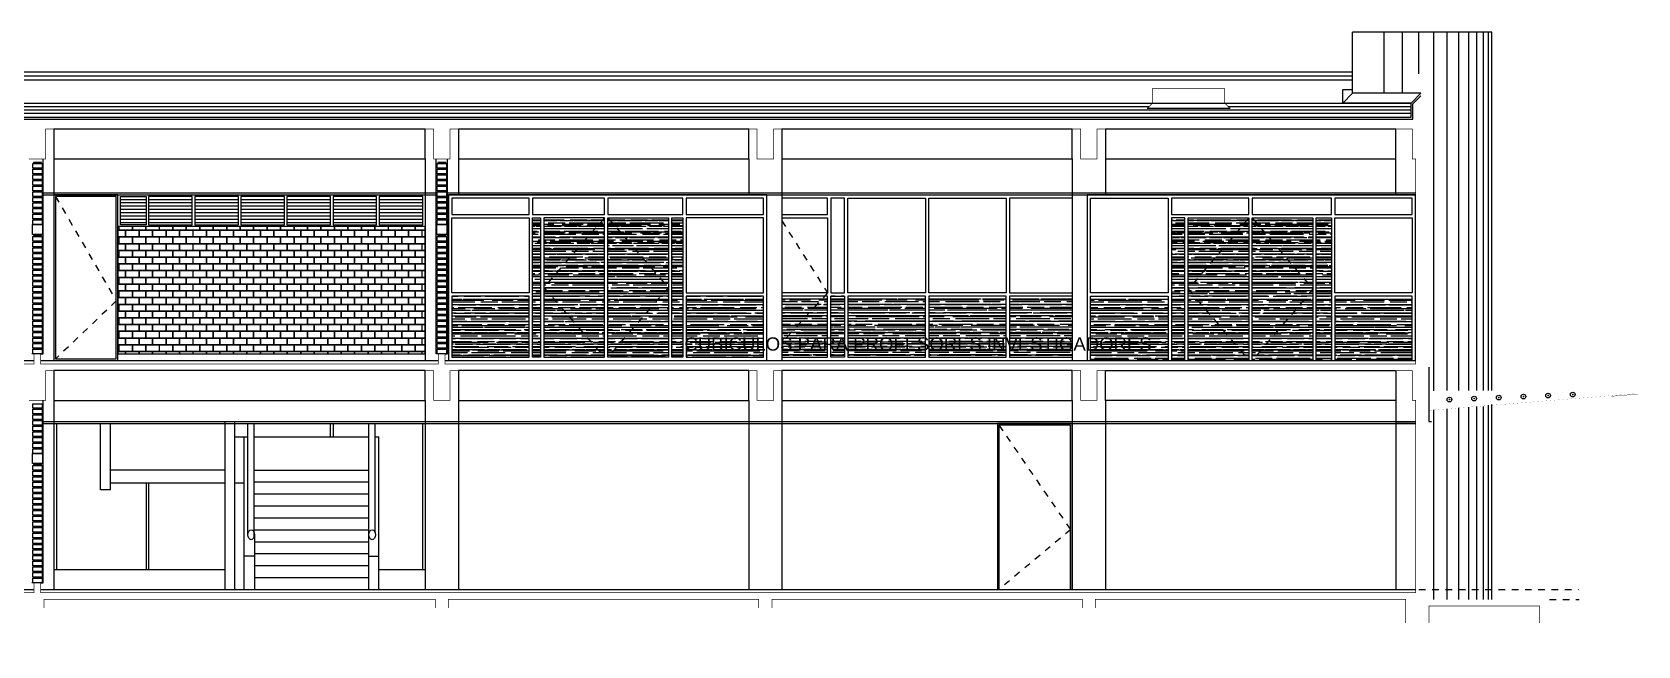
# Model space of a CAD drawing. Header units: millimetres. Extents: x 116 to 181, y 20 to 228.
# Drawn here: x 154.6 to 178.83, y 124.47 to 133.72 of the extents above; entities that cross this region are included whole.
import ezdxf

# ---------------------------------------------------------------- set-up
doc = ezdxf.new("R2010")
doc.units = ezdxf.units.MM
doc.header["$LTSCALE"] = 0.015
doc.header["$MEASUREMENT"] = 0
doc.linetypes.add('DASHED2', pattern=[9.525, 6.35, -3.175])
for name, color, linetype in [('CANCELERIA', 7, 'Continuous'), ('EJES', 7, 'Continuous'), ('ESTRUCTURA', 7, 'Continuous'), ('MURO_COMUN', 7, 'Continuous'), ('MURO_TABIQUE_EXT', 7, 'Continuous'), ('TEXTO', 7, 'Continuous')]:
    doc.layers.add(name, color=color, linetype=linetype)
doc.styles.get("Standard").update_dxf_attribs({"font": 'arial.ttf'})
pattern_1 = [(0, (-84.26554, 13.79021), (0.1397, 0.0635), [0.9525, -0.127, 0.3175, -0.0635]), (0, (-84.18109, 13.82196), (-0.0635, 0.084455), [0.1905, -0.020955, 0.381, -0.047625]), (0, (-84.23379, 13.844182), (0.3302, 0.042545), [0.508, -0.0889, 0.254, -0.0635])]

msp = doc.modelspace()

# ---------------------------------------------------------------- hatches: boundary and pattern name
at = {"layer": 'CANCELERIA', "linetype": 'Continuous'}
h = msp.add_hatch(dxfattribs=at)
h.set_pattern_fill('AR-RROOF', color=8, scale=0.0025, style=0)
h.set_pattern_definition(pattern_1)
h.paths.add_polyline_path([(162.1027, 129.737), (160.9327, 129.737), (160.9327, 128.817), (162.1027, 128.817)])
h.paths.add_polyline_path([(162.2702, 130.917), (162.1527, 130.917), (162.1527, 128.817), (162.2702, 128.817)])
h.paths.add_polyline_path([(162.3202, 128.817), (163.2352, 128.817), (162.3202, 129.867)], flags=17)
h.paths.add_polyline_path([(163.2352, 128.817), (163.2352, 130.917), (162.3202, 129.867)])
h.paths.add_polyline_path([(162.3202, 129.867), (163.2352, 130.917), (162.3202, 130.917)])
h.paths.add_polyline_path([(163.2852, 128.817), (164.2002, 129.867), (163.2852, 130.917)])
h.paths.add_polyline_path([(164.2002, 129.867), (164.2002, 130.917), (163.2852, 130.917)])
h.paths.add_polyline_path([(163.2852, 128.817), (164.2002, 128.817), (164.2002, 129.867)])
h.paths.add_polyline_path([(164.2502, 128.817), (164.4177, 128.817), (164.4177, 130.917), (164.2502, 130.917)])
h.paths.add_polyline_path([(164.4677, 128.817), (165.6377, 128.817), (165.6377, 129.737), (164.4677, 129.737)])
h = msp.add_hatch(dxfattribs=at)
h.set_pattern_fill('AR-RROOF', color=8, scale=0.0025, style=0)
h.set_pattern_definition(pattern_1)
h.paths.add_polyline_path([(171.7377, 129.7368), (170.7927, 129.7368), (170.7927, 128.767), (171.7377, 128.767)])
h.paths.add_polyline_path([(171.9927, 130.917), (171.7877, 130.917), (171.7877, 128.767), (171.9927, 128.767)])
h.paths.add_polyline_path([(172.0427, 129.842), (172.0427, 128.767), (172.9577, 128.767)])
h.paths.add_polyline_path([(172.9577, 130.917), (172.0427, 129.842), (172.9577, 128.767)])
h.paths.add_polyline_path([(172.9577, 130.917), (172.0427, 130.917), (172.0427, 129.842)], flags=16)
h.paths.add_polyline_path([(173.0077, 130.917), (173.0077, 128.767), (173.9227, 129.842)])
h.paths.add_polyline_path([(173.9227, 130.917), (173.0077, 130.917), (173.9227, 129.842)])
h.paths.add_polyline_path([(173.9227, 129.842), (173.0077, 128.767), (173.9227, 128.767)])
h.paths.add_polyline_path([(174.2027, 130.917), (173.9727, 130.917), (173.9727, 128.767), (174.2027, 128.767)])
h.paths.add_polyline_path([(175.1727, 129.7368), (174.2527, 129.7368), (174.2527, 128.767), (175.1727, 128.767)])
h.paths.add_polyline_path([(175.4227, 129.7368), (175.1727, 129.7368), (175.1727, 128.767), (175.4227, 128.767)])
h = msp.add_hatch(dxfattribs=at)
h.set_pattern_fill('AR-RROOF', color=8, scale=0.0025, style=0)
h.set_pattern_definition([(180, (336.205336, 13.79021), (-0.1397, 0.0635), [0.9525, -0.127, 0.3175, -0.0635]), (180, (336.12088, 13.82196), (0.0635, 0.084455), [0.1905, -0.020955, 0.381, -0.047625]), (180, (336.173586, 13.844182), (-0.3302, 0.042545), [0.508, -0.0889, 0.254, -0.0635])])
h.paths.add_polyline_path([(169.3477, 129.737), (170.2927, 129.737), (170.2927, 128.817), (169.3477, 128.817)])
h.paths.add_polyline_path([(168.1277, 129.737), (169.2977, 129.737), (169.2977, 128.817), (168.1277, 128.817)])
h.paths.add_polyline_path([(166.9077, 129.737), (168.0777, 129.737), (168.0777, 128.817), (166.9077, 128.817)])
h.paths.add_polyline_path([(166.6527, 129.737), (166.8577, 129.737), (166.8577, 128.817), (166.6527, 128.817)])
h.paths.add_polyline_path([(165.9127, 129.737), (166.6027, 129.737), (166.6027, 128.817), (165.9127, 128.817)])
h = msp.add_hatch(dxfattribs=at)
h.set_pattern_fill('AR-RROOF', color=8, scale=0.0025, style=0)
h.set_pattern_definition(pattern_1)
h.paths.add_polyline_path([(170.7927, 129.7368), (170.5677, 129.7368), (170.5677, 128.767), (170.7927, 128.767)])
at = {"layer": 'MURO_TABIQUE_EXT', "linetype": 'Continuous'}
h = msp.add_hatch(dxfattribs=at)
h.set_pattern_fill('AR-B816C', color=30, scale=0.0005, style=0)
h.set_pattern_definition([(0, (-84.26554, 13.79021), (0.1016, 0.1016), [0.1984375, -0.0047625]), (0, (-84.36714, 13.79497), (0.1016, 0.1016), [0.1984375, -0.0047625]), (90, (-84.26554, 13.79021), (-0.1016, 0.1016), [-0.1063625, 0.0968375]), (90, (-84.2703, 13.79021), (-0.1016, 0.1016), [-0.1063625, 0.0968375])])
h.paths.add_polyline_path([(155.8977, 130.787), (155.8977, 128.867), (160.5327, 128.867), (160.5327, 130.787)])

# ---------------------------------------------------------------- linework, layer by layer
at = {"color": 1, "linetype": 'Continuous'}
for p, q in [((174.5227, 132.797), (174.5227, 133.717)), ((176.6227, 133.717), (174.5227, 133.717)), ((174.9977, 132.797), (174.9977, 133.717)), ((175.2727, 132.797), (175.2727, 133.717)), ((175.5227, 133.087), (175.5227, 133.717)), ((175.7477, 128.3083), (175.7477, 133.717)), ((175.9477, 128.317), (175.9477, 133.717)), ((176.1227, 128.317), (176.1227, 133.717)), ((176.2727, 128.317), (176.2727, 133.717)), ((176.3977, 128.317), (176.3977, 133.717)), ((176.4977, 128.317), (176.4977, 133.717)), ((176.5727, 128.317), (176.5727, 133.717)), ((176.6227, 128.317), (176.6227, 133.717)), ((126.3027, 133.117), (174.5227, 133.117)), ((126.3027, 133.057), (174.5227, 133.057)), ((126.3027, 132.997), (174.5227, 132.997)), ((174.5227, 132.797), (174.3727, 132.647)), ((175.5527, 132.797), (174.5227, 132.797)), ((175.5527, 132.797), (175.4027, 132.647)), ((175.5527, 132.7545), (175.4327, 132.6345)), ((125.4402, 132.597), (171.4527, 132.597)), ((125.4402, 132.597), (171.4527, 132.597)), ((125.4402, 132.547), (175.4027, 132.547)), ((125.4402, 132.497), (175.4027, 132.497)), ((126.4702, 132.647), (175.4027, 132.647)), ((172.6427, 132.597), (175.4027, 132.597)), ((172.6427, 132.597), (175.4027, 132.597)), ((125.4102, 132.405), (175.4327, 132.405)), ((125.4402, 132.435), (175.4027, 132.435)), ((154.7677, 131.297), (160.6978, 131.297)), ((160.8677, 131.297), (175.4727, 131.297)), ((154.7677, 131.267), (160.6978, 131.267)), ((160.8677, 131.267), (175.4727, 131.267)), ((149.8527, 128.767), (154.6327, 128.767)), ((154.7327, 128.767), (160.7327, 128.767)), ((160.8327, 128.767), (175.4727, 128.767)), ((175.7477, 125.167), (175.7477, 128.023)), ((175.9477, 125.167), (175.9477, 128.0392)), ((176.1227, 125.167), (176.1227, 128.0533)), ((176.2727, 125.167), (176.2727, 128.0654)), ((176.3977, 125.167), (176.3977, 128.0754)), ((176.4977, 125.167), (176.4977, 128.075)), ((176.5727, 125.167), (176.5727, 128.0923)), ((176.6227, 125.167), (176.6227, 128.1035)), ((154.7677, 127.847), (175.4727, 127.847)), ((154.7677, 127.817), (175.4727, 127.817)), ((155.6327, 126.817), (155.6327, 127.817)), ((155.7827, 126.817), (155.7827, 127.817)), ((157.5127, 125.317), (157.5127, 127.847)), ((157.6627, 125.317), (157.6627, 127.847)), ((175.4727, 127.817), (175.1727, 127.817)), ((157.6627, 127.617), (157.8561, 127.617)), ((157.8027, 125.317), (157.8027, 127.617)), ((157.9527, 127.617), (159.6827, 127.617)), ((159.6827, 125.317), (159.6827, 127.617)), ((159.7792, 127.617), (159.8327, 127.617)), ((159.8327, 125.317), (159.8327, 127.617)), ((157.5127, 127.117), (155.7827, 127.117)), ((155.7827, 126.817), (155.6327, 126.817)), ((157.5127, 126.917), (155.7827, 126.917)), ((157.8027, 126.917), (157.6627, 126.917)), ((157.9561, 126.142), (157.9561, 125.317)), ((157.9527, 125.817), (157.8027, 125.817)), ((159.6827, 125.817), (159.8327, 125.817))]:
    msp.add_line(p, q, dxfattribs=at)
at = {"color": 2, "linetype": 'Continuous'}
for p, q in [((174.3727, 132.647), (174.3727, 132.8536)), ((174.3727, 132.8536), (174.5227, 132.8536)), ((172.6727, 132.567), (171.4227, 132.567)), ((171.5027, 132.647), (172.5927, 132.647)), ((175.4027, 132.647), (174.3727, 132.647)), ((175.4027, 132.435), (175.4027, 132.647)), ((175.4327, 132.405), (175.4327, 132.6345)), ((154.6327, 128.867), (154.5978, 128.867)), ((154.7327, 128.867), (154.7677, 128.867)), ((160.7327, 128.867), (160.6978, 128.867)), ((160.8327, 128.867), (160.8677, 128.867)), ((157.9527, 127.117), (159.6827, 127.117)), ((157.9527, 126.937), (159.6827, 126.937)), ((157.9527, 126.757), (159.6827, 126.757)), ((157.9527, 126.577), (159.6827, 126.577)), ((157.9527, 126.397), (159.6827, 126.397)), ((157.9527, 126.217), (159.6827, 126.217)), ((157.9527, 126.037), (159.6827, 126.037)), ((157.9527, 125.857), (159.6827, 125.857)), ((157.9527, 125.677), (159.6827, 125.677)), ((157.9527, 125.497), (159.6827, 125.497)), ((154.6327, 125.417), (154.5978, 125.417)), ((154.7327, 125.417), (154.7677, 125.417))]:
    msp.add_line(p, q, dxfattribs=at)
at = {"color": 5, "linetype": 'DASHED2'}
for p, q in [((172.9577, 130.917), (172.0427, 129.842)), ((173.0077, 130.917), (173.9227, 129.842)), ((172.0427, 129.842), (172.9577, 128.767)), ((173.9227, 129.842), (173.0077, 128.767))]:
    msp.add_line(p, q, dxfattribs=at)
at = {"color": 3, "linetype": 'Continuous'}
for p, q in [((157.8561, 126.142), (157.8561, 127.817)), ((157.9527, 126.1145), (157.9527, 127.817)), ((159.6827, 126.142), (159.6827, 127.817)), ((159.7792, 126.1694), (159.7792, 127.817)), ((175.6727, 127.8504), (175.7135, 127.8504))]:
    msp.add_line(p, q, dxfattribs=at)
at = {"color": 30, "linetype": 'Continuous'}
for p, q in [((154.9327, 125.617), (157.5127, 125.617)), ((159.8327, 125.617), (160.5327, 125.617))]:
    msp.add_line(p, q, dxfattribs=at)
at = {"color": 5, "linetype": 'Continuous'}
for points in [[(160.8827, 128.767), (165.6877, 128.767), (165.6877, 131.267), (160.8827, 131.267)], [(160.9327, 130.967), (162.1027, 130.967), (162.1027, 131.217), (160.9327, 131.217)], [(162.1527, 130.967), (163.2352, 130.967), (163.2352, 131.217), (162.1527, 131.217)], [(163.2852, 130.967), (164.4177, 130.967), (164.4177, 131.217), (163.2852, 131.217)], [(164.4677, 130.967), (165.6377, 130.967), (165.6377, 131.217), (164.4677, 131.217)], [(175.4727, 131.267), (170.5177, 131.267), (170.5177, 128.767), (175.4727, 128.767)], [(171.7377, 129.787), (170.5677, 129.787), (170.5677, 131.217), (171.7377, 131.217)], [(171.7877, 130.967), (172.9577, 130.967), (172.9577, 131.217), (171.7877, 131.217)], [(173.0077, 130.967), (174.2027, 130.967), (174.2027, 131.217), (173.0077, 131.217)], [(174.2527, 130.967), (175.4227, 130.967), (175.4227, 131.217), (174.2527, 131.217)], [(162.1027, 129.787), (160.9327, 129.787), (160.9327, 130.917), (162.1027, 130.917)], [(162.2702, 128.817), (162.1527, 128.817), (162.1527, 130.917), (162.2702, 130.917)], [(163.2352, 130.917), (162.3202, 130.917), (162.3202, 128.817), (163.2352, 128.817)], [(164.2002, 128.817), (163.2852, 128.817), (163.2852, 130.917), (164.2002, 130.917)], [(164.4177, 128.817), (164.2502, 128.817), (164.2502, 130.917), (164.4177, 130.917)], [(165.6377, 130.917), (164.4677, 130.917), (164.4677, 129.787), (165.6377, 129.787)], [(171.9927, 130.917), (171.7877, 130.917), (171.7877, 128.767), (171.9927, 128.767)], [(172.0427, 130.917), (172.9577, 130.917), (172.9577, 128.767), (172.0427, 128.767)], [(173.0077, 130.917), (173.9227, 130.917), (173.9227, 128.767), (173.0077, 128.767)], [(173.9727, 130.917), (174.2027, 130.917), (174.2027, 128.767), (173.9727, 128.767)], [(174.2527, 130.917), (175.4227, 130.917), (175.4227, 129.787), (174.2527, 129.787)], [(162.1027, 129.737), (160.9327, 129.737), (160.9327, 128.817), (162.1027, 128.817)], [(165.6377, 129.737), (164.4677, 129.737), (164.4677, 128.817), (165.6377, 128.817)], [(170.5677, 129.7368), (171.7377, 129.7368), (171.7377, 128.767), (170.5677, 128.767)], [(175.4227, 129.7368), (174.2527, 129.7368), (174.2527, 128.767), (175.4227, 128.767)]]:
    msp.add_lwpolyline(points, close=True, dxfattribs=at)
at = {"color": 7, "linetype": 'Continuous'}
for points, const_width in [([(175.6727, 128.017), (178.7727, 128.267), (178.7727, 128.317), (175.6727, 128.317), (175.6727, 128.017)], 0.001), ([(178.8227, 128.261), (178.4227, 128.2287)], 0.005)]:
    msp.add_lwpolyline(points, dxfattribs=dict(at, const_width=const_width))
at = {"color": 1, "linetype": 'Continuous'}
for points in [[(140.0927, 125.317), (143.0227, 125.317), (143.0227, 124.467), (144.9227, 124.467), (144.9227, 124.597), (146.8227, 124.597), (146.8227, 124.777), (148.7227, 124.777), (148.7227, 124.957), (150.6227, 124.957), (150.6227, 125.137), (152.5227, 125.137), (152.5227, 125.317), (154.6327, 125.317)], [(154.7327, 125.317), (175.4727, 125.317)]]:
    msp.add_lwpolyline(points, dxfattribs=at)
at = {"color": 0, "linetype": 'Continuous'}
for centre in [(175.9827, 128.1795), (176.3547, 128.1945), (176.7267, 128.2095), (177.0987, 128.2245), (177.4707, 128.2395), (177.8427, 128.2545)]:
    msp.add_circle(centre, 0.035, dxfattribs=at)
at = {"color": 3, "linetype": 'Continuous'}
for centre in [(157.9061, 126.142), (159.7327, 126.142)]:
    msp.add_ellipse(centre, major_axis=(0, 0.075), ratio=0.6666667, dxfattribs=at)
at = {"color": 7, "linetype": 'Continuous'}
for p in [(175.9827, 128.1795), (176.3547, 128.1945), (176.7267, 128.2095), (177.0987, 128.2245), (177.4707, 128.2395), (177.8427, 128.2545)]:
    msp.add_point(p, dxfattribs=at)
at = {"layer": 'CANCELERIA', "color": 8, "linetype": 'DASHED2'}
for p, q in [((154.9577, 131.242), (155.8727, 129.667)), ((163.2352, 130.917), (162.3202, 129.867)), ((163.2852, 130.917), (164.2002, 129.867)), ((165.9127, 130.8734), (166.6027, 129.787)), ((162.3202, 129.867), (163.2352, 128.817)), ((164.2002, 129.867), (163.2852, 128.817)), ((155.8727, 129.667), (154.9577, 128.792)), ((166.6027, 129.787), (165.9127, 129.0383)), ((169.1877, 127.792), (170.2677, 126.217)), ((170.2677, 126.217), (169.1877, 125.317))]:
    msp.add_line(p, q, dxfattribs=at)
at = {"layer": 'CANCELERIA', "color": 9, "linetype": 'Continuous'}
for p, q in [((156.3233, 131.192), (155.9352, 131.192)), ((156.3233, 131.142), (155.9352, 131.142)), ((156.3233, 131.092), (155.9352, 131.092)), ((157.0186, 131.192), (156.3608, 131.192)), ((157.0186, 131.142), (156.3608, 131.142)), ((157.0186, 131.092), (156.3608, 131.092)), ((157.7139, 131.192), (157.0561, 131.192)), ((157.7139, 131.142), (157.0561, 131.142)), ((157.7139, 131.092), (157.0561, 131.092)), ((158.4092, 131.192), (157.7514, 131.192)), ((158.4092, 131.142), (157.7514, 131.142)), ((158.4092, 131.092), (157.7514, 131.092)), ((159.1045, 131.192), (158.4467, 131.192)), ((159.1045, 131.142), (158.4467, 131.142)), ((159.1045, 131.092), (158.4467, 131.092)), ((159.7999, 131.192), (159.142, 131.192)), ((159.7999, 131.142), (159.142, 131.142)), ((159.7999, 131.092), (159.142, 131.092)), ((160.4952, 131.192), (159.8374, 131.192)), ((160.4952, 131.142), (159.8374, 131.142)), ((160.4952, 131.092), (159.8374, 131.092)), ((156.3233, 131.042), (155.9352, 131.042)), ((156.3233, 130.992), (155.9352, 130.992)), ((156.3233, 130.942), (155.9352, 130.942)), ((156.3233, 130.892), (155.9352, 130.892)), ((156.3233, 130.842), (155.9352, 130.842)), ((157.0186, 131.042), (156.3608, 131.042)), ((157.0186, 130.992), (156.3608, 130.992)), ((157.0186, 130.942), (156.3608, 130.942)), ((157.0186, 130.892), (156.3608, 130.892)), ((157.0186, 130.842), (156.3608, 130.842)), ((157.7139, 131.042), (157.0561, 131.042)), ((157.7139, 130.992), (157.0561, 130.992)), ((157.7139, 130.942), (157.0561, 130.942)), ((157.7139, 130.892), (157.0561, 130.892)), ((157.7139, 130.842), (157.0561, 130.842)), ((158.4092, 131.042), (157.7514, 131.042)), ((158.4092, 130.992), (157.7514, 130.992)), ((158.4092, 130.942), (157.7514, 130.942)), ((158.4092, 130.892), (157.7514, 130.892)), ((158.4092, 130.842), (157.7514, 130.842)), ((159.1045, 131.042), (158.4467, 131.042)), ((159.1045, 130.992), (158.4467, 130.992)), ((159.1045, 130.942), (158.4467, 130.942)), ((159.1045, 130.892), (158.4467, 130.892)), ((159.1045, 130.842), (158.4467, 130.842)), ((159.7999, 131.042), (159.142, 131.042)), ((159.7999, 130.992), (159.142, 130.992)), ((159.7999, 130.942), (159.142, 130.942)), ((159.7999, 130.892), (159.142, 130.892)), ((159.7999, 130.842), (159.142, 130.842)), ((160.4952, 131.042), (159.8374, 131.042)), ((160.4952, 130.992), (159.8374, 130.992)), ((160.4952, 130.942), (159.8374, 130.942)), ((160.4952, 130.892), (159.8374, 130.892)), ((160.4952, 130.842), (159.8374, 130.842))]:
    msp.add_line(p, q, dxfattribs=at)
at = {"layer": 'CANCELERIA', "color": 5}
for p, q in [((154.9702, 127.817), (154.9702, 125.617)), ((156.3233, 126.917), (156.3233, 125.617)), ((156.3608, 126.917), (156.3608, 125.617))]:
    msp.add_line(p, q, dxfattribs=at)
at = {"layer": 'CANCELERIA', "color": 8, "linetype": 'Continuous'}
for points in [[(155.8977, 131.267), (154.9327, 131.267), (154.9327, 128.767), (155.8977, 128.767)], [(155.8727, 131.242), (154.9577, 131.242), (154.9577, 128.792), (155.8727, 128.792)], [(169.1627, 125.317), (170.2927, 125.317), (170.2927, 127.817), (169.1627, 127.817)], [(169.1877, 125.317), (170.2677, 125.317), (170.2677, 127.792), (169.1877, 127.792)]]:
    msp.add_lwpolyline(points, close=True, dxfattribs=at)
at = {"layer": 'CANCELERIA', "color": 5}
for points in [[(160.5327, 130.787), (155.8977, 130.787), (155.8977, 131.267), (160.5327, 131.267)], [(155.9352, 131.242), (156.3233, 131.242), (156.3233, 130.812), (155.9352, 130.812)], [(156.3608, 130.812), (157.0186, 130.812), (157.0186, 131.242), (156.3608, 131.242)], [(157.0561, 130.812), (157.7139, 130.812), (157.7139, 131.242), (157.0561, 131.242)], [(157.7514, 130.812), (158.4092, 130.812), (158.4092, 131.242), (157.7514, 131.242)], [(158.4467, 130.812), (159.1045, 130.812), (159.1045, 131.242), (158.4467, 131.242)], [(159.142, 130.812), (159.7999, 130.812), (159.7999, 131.242), (159.142, 131.242)], [(159.8374, 130.812), (160.4952, 130.812), (160.4952, 131.242), (159.8374, 131.242)]]:
    msp.add_lwpolyline(points, close=True, dxfattribs=at)
at = {"layer": 'CANCELERIA', "color": 6, "linetype": 'Continuous'}
for points in [[(165.9127, 130.967), (166.6027, 130.967), (166.6027, 131.217), (165.9127, 131.217)], [(166.6527, 129.787), (166.8577, 129.787), (166.8577, 131.217), (166.6527, 131.217)], [(168.0777, 129.787), (166.9077, 129.787), (166.9077, 131.217), (168.0777, 131.217)], [(169.2977, 129.787), (168.1277, 129.787), (168.1277, 131.217), (169.2977, 131.217)], [(166.6527, 129.737), (166.8577, 129.737), (166.8577, 128.817), (166.6527, 128.817)], [(166.9077, 128.817), (168.0777, 128.817), (168.0777, 129.737), (166.9077, 129.737)], [(168.1277, 128.817), (169.2977, 128.817), (169.2977, 129.737), (168.1277, 129.737)]]:
    msp.add_lwpolyline(points, close=True, dxfattribs=at)
for points in [[(170.2927, 131.217), (169.3477, 131.217), (169.3477, 129.787), (170.2927, 129.787)], [(165.9127, 130.917), (166.6027, 130.917), (166.6027, 129.787), (165.9127, 129.787)], [(165.9127, 128.817), (166.6027, 128.817), (166.6027, 129.737), (165.9127, 129.737)], [(170.2927, 129.737), (169.3477, 129.737), (169.3477, 128.817), (170.2927, 128.817)]]:
    msp.add_lwpolyline(points, dxfattribs=at)
at = {"layer": 'CANCELERIA', "color": 5}
for points in [[(159.1045, 127.617), (159.1045, 127.817)], [(159.142, 127.817), (159.142, 127.617)], [(160.4952, 125.617), (160.4952, 127.817)]]:
    msp.add_lwpolyline(points, dxfattribs=at)
at = {"layer": 'EJES', "color": 3, "linetype": 'DASHED2'}
for p, q in [((175.5227, 125.317), (177.9271, 125.317)), ((177.4914, 125.167), (177.9396, 125.167))]:
    msp.add_line(p, q, dxfattribs=at)
at = {"layer": 'ESTRUCTURA', "color": 4}
for p, q in [((154.9327, 131.805), (154.9327, 128.767)), ((160.5327, 131.805), (160.5327, 128.767)), ((161.0327, 131.805), (161.0327, 131.267)), ((165.4127, 131.805), (165.4127, 131.267)), ((165.9127, 131.805), (165.9127, 128.767)), ((170.2927, 131.805), (170.2927, 128.767)), ((170.7927, 131.805), (170.7927, 131.267)), ((175.1727, 131.267), (175.1727, 131.805)), ((175.6727, 128.667), (175.6727, 127.847)), ((154.9327, 128.167), (154.9327, 125.317)), ((160.5327, 128.167), (160.5327, 125.317)), ((161.0327, 128.167), (161.0327, 125.317)), ((165.4127, 128.167), (165.4127, 125.317)), ((165.9127, 128.167), (165.9127, 125.317)), ((170.2927, 128.167), (170.2927, 125.317)), ((170.7927, 128.167), (170.7927, 125.317)), ((175.1727, 128.167), (175.1727, 125.317))]:
    msp.add_line(p, q, dxfattribs=at)
at = {"layer": 'ESTRUCTURA', "color": 3, "const_width": 0.01}
for points in [[(172.6727, 132.567), (172.5927, 132.647), (172.5927, 132.867), (171.5027, 132.867), (171.5027, 132.647), (171.4227, 132.567)], [(149.8527, 128.717), (154.6327, 128.717), (154.6327, 128.867), (154.7327, 128.867), (154.7327, 128.717), (160.7327, 128.717), (160.7327, 128.867), (160.8327, 128.867), (160.8327, 128.717), (175.4727, 128.717), (175.4727, 131.805), (175.4727, 131.805), (175.4227, 131.805), (175.4227, 131.805), (175.4227, 131.805), (175.4227, 132.255), (170.6677, 132.255), (170.6677, 131.805), (170.4177, 131.805), (170.4177, 132.255), (165.7877, 132.255), (165.7877, 131.805), (165.5377, 131.805), (165.5377, 132.255), (160.9077, 132.255), (160.9077, 131.805), (160.6577, 131.805), (160.6577, 132.255), (154.8077, 132.255), (154.8077, 131.805), (154.5577, 131.805)], [(152.5727, 125.267), (154.6327, 125.267), (154.6327, 125.417), (154.7327, 125.417), (154.7327, 125.267), (175.4727, 125.267), (175.4727, 125.267), (175.4727, 128.167), (175.4227, 128.167), (175.4227, 128.617), (170.6677, 128.617), (170.6677, 128.167), (170.4177, 128.167), (170.4177, 128.617), (165.7877, 128.617), (165.7877, 128.167), (165.5377, 128.167), (165.5377, 128.617), (160.9077, 128.617), (160.9077, 128.167), (160.6577, 128.167), (160.6577, 128.617), (154.8077, 128.617), (154.8077, 128.167), (154.5577, 128.167)], [(160.6827, 125.0363), (160.6827, 125.167), (154.7827, 125.167), (154.7827, 125.0363)], [(160.8827, 125.0363), (160.8827, 125.167), (165.5627, 125.167), (165.5627, 125.0363)], [(165.7627, 125.0363), (165.7627, 125.167), (170.4427, 125.167), (170.4427, 125.0363)], [(170.6427, 125.0363), (170.6427, 125.167), (175.3227, 125.167), (175.3227, 124.8101)], [(175.6727, 124.8101), (175.6727, 125.067), (177.3414, 125.067), (177.3414, 124.8101)]]:
    msp.add_lwpolyline(points, dxfattribs=at)
at = {"layer": 'ESTRUCTURA', "color": 4}
for points in [[(154.9327, 131.805), (160.5327, 131.805), (160.5327, 132.255), (154.9327, 132.255)], [(161.0327, 131.805), (165.4127, 131.805), (165.4127, 132.255), (161.0327, 132.255)], [(165.9127, 131.805), (170.2927, 131.805), (170.2927, 132.255), (165.9127, 132.255)], [(170.7925, 131.805), (175.1725, 131.805), (175.1725, 132.255), (170.7925, 132.255)], [(154.9327, 128.167), (160.5327, 128.167), (160.5327, 128.617), (154.9327, 128.617)], [(161.0327, 128.1666), (165.4127, 128.1666), (165.4127, 128.617), (161.0327, 128.617)], [(165.9127, 128.167), (170.2927, 128.167), (170.2927, 128.617), (165.9127, 128.617)], [(175.1727, 128.167), (170.7927, 128.167), (170.7927, 128.617), (175.1727, 128.617)]]:
    msp.add_lwpolyline(points, close=True, dxfattribs=at)
at = {"layer": 'MURO_COMUN', "color": 1, "linetype": 'Continuous'}
for p, q in [((154.7677, 128.867), (154.7677, 131.805)), ((160.6978, 128.867), (160.6978, 131.805)), ((160.8677, 128.867), (160.8677, 131.805)), ((154.7677, 125.417), (154.7677, 128.167))]:
    msp.add_line(p, q, dxfattribs=at)
for points in [[(154.6119, 131.737), (154.7534, 131.737), (154.7534, 131.667), (154.6119, 131.667)], [(154.6119, 131.652), (154.7534, 131.652), (154.7534, 131.582), (154.6119, 131.582)], [(154.6119, 131.567), (154.7534, 131.567), (154.7534, 131.497), (154.6119, 131.497)], [(154.6219, 131.737), (154.7434, 131.737), (154.7434, 131.752), (154.6219, 131.752)], [(154.6219, 131.652), (154.7434, 131.652), (154.7434, 131.667), (154.6219, 131.667)], [(154.6219, 131.567), (154.7434, 131.567), (154.7434, 131.582), (154.6219, 131.582)], [(160.7119, 131.737), (160.8534, 131.737), (160.8534, 131.667), (160.7119, 131.667)], [(160.7119, 131.652), (160.8534, 131.652), (160.8534, 131.582), (160.7119, 131.582)], [(160.7119, 131.567), (160.8534, 131.567), (160.8534, 131.497), (160.7119, 131.497)], [(160.7219, 131.737), (160.8434, 131.737), (160.8434, 131.752), (160.7219, 131.752)], [(160.7219, 131.652), (160.8434, 131.652), (160.8434, 131.667), (160.7219, 131.667)], [(160.7219, 131.567), (160.8434, 131.567), (160.8434, 131.582), (160.7219, 131.582)], [(154.6119, 131.482), (154.7534, 131.482), (154.7534, 131.412), (154.6119, 131.412)], [(154.6119, 131.397), (154.7534, 131.397), (154.7534, 131.327), (154.6119, 131.327)], [(154.6119, 131.312), (154.7534, 131.312), (154.7534, 131.242), (154.6119, 131.242)], [(154.6219, 131.482), (154.7434, 131.482), (154.7434, 131.497), (154.6219, 131.497)], [(154.6219, 131.397), (154.7434, 131.397), (154.7434, 131.412), (154.6219, 131.412)], [(154.6219, 131.312), (154.7434, 131.312), (154.7434, 131.327), (154.6219, 131.327)], [(160.7119, 131.482), (160.8534, 131.482), (160.8534, 131.412), (160.7119, 131.412)], [(160.7119, 131.397), (160.8534, 131.397), (160.8534, 131.327), (160.7119, 131.327)], [(160.7119, 131.312), (160.8534, 131.312), (160.8534, 131.242), (160.7119, 131.242)], [(160.7219, 131.482), (160.8434, 131.482), (160.8434, 131.497), (160.7219, 131.497)], [(160.7219, 131.397), (160.8434, 131.397), (160.8434, 131.412), (160.7219, 131.412)], [(160.7219, 131.312), (160.8434, 131.312), (160.8434, 131.327), (160.7219, 131.327)], [(154.6119, 131.227), (154.7534, 131.227), (154.7534, 131.157), (154.6119, 131.157)], [(154.6119, 131.142), (154.7534, 131.142), (154.7534, 131.072), (154.6119, 131.072)], [(154.6119, 131.057), (154.7534, 131.057), (154.7534, 130.987), (154.6119, 130.987)], [(154.6219, 131.227), (154.7434, 131.227), (154.7434, 131.242), (154.6219, 131.242)], [(154.6219, 131.142), (154.7434, 131.142), (154.7434, 131.157), (154.6219, 131.157)], [(154.6219, 131.057), (154.7434, 131.057), (154.7434, 131.072), (154.6219, 131.072)], [(160.7119, 131.227), (160.8534, 131.227), (160.8534, 131.157), (160.7119, 131.157)], [(160.7119, 131.142), (160.8534, 131.142), (160.8534, 131.072), (160.7119, 131.072)], [(160.7119, 131.057), (160.8534, 131.057), (160.8534, 130.987), (160.7119, 130.987)], [(160.7219, 131.227), (160.8434, 131.227), (160.8434, 131.242), (160.7219, 131.242)], [(160.7219, 131.142), (160.8434, 131.142), (160.8434, 131.157), (160.7219, 131.157)], [(160.7219, 131.057), (160.8434, 131.057), (160.8434, 131.072), (160.7219, 131.072)], [(154.6077, 130.817), (154.7577, 130.817), (154.7577, 130.667), (154.6077, 130.667)], [(154.6119, 130.972), (154.7534, 130.972), (154.7534, 130.902), (154.6119, 130.902)], [(154.6119, 130.887), (154.7534, 130.887), (154.7534, 130.817), (154.6119, 130.817)], [(154.6219, 130.972), (154.7434, 130.972), (154.7434, 130.987), (154.6219, 130.987)], [(154.6219, 130.887), (154.7434, 130.887), (154.7434, 130.902), (154.6219, 130.902)], [(160.7077, 130.817), (160.8577, 130.817), (160.8577, 130.667), (160.7077, 130.667)], [(160.7119, 130.972), (160.8534, 130.972), (160.8534, 130.902), (160.7119, 130.902)], [(160.7119, 130.887), (160.8534, 130.887), (160.8534, 130.817), (160.7119, 130.817)], [(160.7219, 130.972), (160.8434, 130.972), (160.8434, 130.987), (160.7219, 130.987)], [(160.7219, 130.887), (160.8434, 130.887), (160.8434, 130.902), (160.7219, 130.902)], [(154.6119, 130.637), (154.7534, 130.637), (154.7534, 130.567), (154.6119, 130.567)], [(154.6219, 130.637), (154.7434, 130.637), (154.7434, 130.652), (154.6219, 130.652)], [(154.6219, 130.552), (154.7434, 130.552), (154.7434, 130.567), (154.6219, 130.567)], [(160.7119, 130.637), (160.8534, 130.637), (160.8534, 130.567), (160.7119, 130.567)], [(160.7219, 130.637), (160.8434, 130.637), (160.8434, 130.652), (160.7219, 130.652)], [(160.7219, 130.552), (160.8434, 130.552), (160.8434, 130.567), (160.7219, 130.567)], [(154.6119, 130.552), (154.7534, 130.552), (154.7534, 130.482), (154.6119, 130.482)], [(154.6119, 130.467), (154.7534, 130.467), (154.7534, 130.397), (154.6119, 130.397)], [(154.6119, 130.382), (154.7534, 130.382), (154.7534, 130.312), (154.6119, 130.312)], [(154.6219, 130.467), (154.7434, 130.467), (154.7434, 130.482), (154.6219, 130.482)], [(154.6219, 130.382), (154.7434, 130.382), (154.7434, 130.397), (154.6219, 130.397)], [(160.7119, 130.552), (160.8534, 130.552), (160.8534, 130.482), (160.7119, 130.482)], [(160.7119, 130.467), (160.8534, 130.467), (160.8534, 130.397), (160.7119, 130.397)], [(160.7119, 130.382), (160.8534, 130.382), (160.8534, 130.312), (160.7119, 130.312)], [(160.7219, 130.467), (160.8434, 130.467), (160.8434, 130.482), (160.7219, 130.482)], [(160.7219, 130.382), (160.8434, 130.382), (160.8434, 130.397), (160.7219, 130.397)], [(154.6119, 130.297), (154.7534, 130.297), (154.7534, 130.227), (154.6119, 130.227)], [(154.6119, 130.212), (154.7534, 130.212), (154.7534, 130.142), (154.6119, 130.142)], [(154.6119, 130.127), (154.7534, 130.127), (154.7534, 130.057), (154.6119, 130.057)], [(154.6219, 130.297), (154.7434, 130.297), (154.7434, 130.312), (154.6219, 130.312)], [(154.6219, 130.212), (154.7434, 130.212), (154.7434, 130.227), (154.6219, 130.227)], [(154.6219, 130.127), (154.7434, 130.127), (154.7434, 130.142), (154.6219, 130.142)], [(160.7119, 130.297), (160.8534, 130.297), (160.8534, 130.227), (160.7119, 130.227)], [(160.7119, 130.212), (160.8534, 130.212), (160.8534, 130.142), (160.7119, 130.142)], [(160.7119, 130.127), (160.8534, 130.127), (160.8534, 130.057), (160.7119, 130.057)], [(160.7219, 130.297), (160.8434, 130.297), (160.8434, 130.312), (160.7219, 130.312)], [(160.7219, 130.212), (160.8434, 130.212), (160.8434, 130.227), (160.7219, 130.227)], [(160.7219, 130.127), (160.8434, 130.127), (160.8434, 130.142), (160.7219, 130.142)], [(154.6119, 130.042), (154.7534, 130.042), (154.7534, 129.972), (154.6119, 129.972)], [(154.6119, 129.957), (154.7534, 129.957), (154.7534, 129.887), (154.6119, 129.887)], [(154.6119, 129.872), (154.7534, 129.872), (154.7534, 129.802), (154.6119, 129.802)], [(154.6219, 130.042), (154.7434, 130.042), (154.7434, 130.057), (154.6219, 130.057)], [(154.6219, 129.957), (154.7434, 129.957), (154.7434, 129.972), (154.6219, 129.972)], [(154.6219, 129.872), (154.7434, 129.872), (154.7434, 129.887), (154.6219, 129.887)], [(160.7119, 130.042), (160.8534, 130.042), (160.8534, 129.972), (160.7119, 129.972)], [(160.7119, 129.957), (160.8534, 129.957), (160.8534, 129.887), (160.7119, 129.887)], [(160.7119, 129.872), (160.8534, 129.872), (160.8534, 129.802), (160.7119, 129.802)], [(160.7219, 130.042), (160.8434, 130.042), (160.8434, 130.057), (160.7219, 130.057)], [(160.7219, 129.957), (160.8434, 129.957), (160.8434, 129.972), (160.7219, 129.972)], [(160.7219, 129.872), (160.8434, 129.872), (160.8434, 129.887), (160.7219, 129.887)], [(154.6119, 129.787), (154.7534, 129.787), (154.7534, 129.717), (154.6119, 129.717)], [(154.6119, 129.702), (154.7534, 129.702), (154.7534, 129.632), (154.6119, 129.632)], [(154.6119, 129.617), (154.7534, 129.617), (154.7534, 129.547), (154.6119, 129.547)], [(154.6219, 129.787), (154.7434, 129.787), (154.7434, 129.802), (154.6219, 129.802)], [(154.6219, 129.702), (154.7434, 129.702), (154.7434, 129.717), (154.6219, 129.717)], [(154.6219, 129.617), (154.7434, 129.617), (154.7434, 129.632), (154.6219, 129.632)], [(160.7119, 129.787), (160.8534, 129.787), (160.8534, 129.717), (160.7119, 129.717)], [(160.7119, 129.702), (160.8534, 129.702), (160.8534, 129.632), (160.7119, 129.632)], [(160.7119, 129.617), (160.8534, 129.617), (160.8534, 129.547), (160.7119, 129.547)], [(160.7219, 129.787), (160.8434, 129.787), (160.8434, 129.802), (160.7219, 129.802)], [(160.7219, 129.702), (160.8434, 129.702), (160.8434, 129.717), (160.7219, 129.717)], [(160.7219, 129.617), (160.8434, 129.617), (160.8434, 129.632), (160.7219, 129.632)], [(154.6119, 129.532), (154.7534, 129.532), (154.7534, 129.462), (154.6119, 129.462)], [(154.6119, 129.447), (154.7534, 129.447), (154.7534, 129.377), (154.6119, 129.377)], [(154.6119, 129.362), (154.7534, 129.362), (154.7534, 129.292), (154.6119, 129.292)], [(154.6219, 129.532), (154.7434, 129.532), (154.7434, 129.547), (154.6219, 129.547)], [(154.6219, 129.447), (154.7434, 129.447), (154.7434, 129.462), (154.6219, 129.462)], [(154.6219, 129.362), (154.7434, 129.362), (154.7434, 129.377), (154.6219, 129.377)], [(160.7119, 129.532), (160.8534, 129.532), (160.8534, 129.462), (160.7119, 129.462)], [(160.7119, 129.447), (160.8534, 129.447), (160.8534, 129.377), (160.7119, 129.377)], [(160.7119, 129.362), (160.8534, 129.362), (160.8534, 129.292), (160.7119, 129.292)], [(160.7219, 129.532), (160.8434, 129.532), (160.8434, 129.547), (160.7219, 129.547)], [(160.7219, 129.447), (160.8434, 129.447), (160.8434, 129.462), (160.7219, 129.462)], [(160.7219, 129.362), (160.8434, 129.362), (160.8434, 129.377), (160.7219, 129.377)], [(154.6119, 129.277), (154.7534, 129.277), (154.7534, 129.207), (154.6119, 129.207)], [(154.6119, 129.192), (154.7534, 129.192), (154.7534, 129.122), (154.6119, 129.122)], [(154.6119, 129.107), (154.7534, 129.107), (154.7534, 129.037), (154.6119, 129.037)], [(154.6219, 129.277), (154.7434, 129.277), (154.7434, 129.292), (154.6219, 129.292)], [(154.6219, 129.192), (154.7434, 129.192), (154.7434, 129.207), (154.6219, 129.207)], [(154.6219, 129.107), (154.7434, 129.107), (154.7434, 129.122), (154.6219, 129.122)], [(160.7119, 129.277), (160.8534, 129.277), (160.8534, 129.207), (160.7119, 129.207)], [(160.7119, 129.192), (160.8534, 129.192), (160.8534, 129.122), (160.7119, 129.122)], [(160.7119, 129.107), (160.8534, 129.107), (160.8534, 129.037), (160.7119, 129.037)], [(160.7219, 129.277), (160.8434, 129.277), (160.8434, 129.292), (160.7219, 129.292)], [(160.7219, 129.192), (160.8434, 129.192), (160.8434, 129.207), (160.7219, 129.207)], [(160.7219, 129.107), (160.8434, 129.107), (160.8434, 129.122), (160.7219, 129.122)], [(154.6119, 129.022), (154.7534, 129.022), (154.7534, 128.952), (154.6119, 128.952)], [(154.6119, 128.937), (154.7534, 128.937), (154.7534, 128.867), (154.6119, 128.867)], [(154.6219, 129.022), (154.7434, 129.022), (154.7434, 129.037), (154.6219, 129.037)], [(154.6219, 128.937), (154.7434, 128.937), (154.7434, 128.952), (154.6219, 128.952)], [(160.7119, 129.022), (160.8534, 129.022), (160.8534, 128.952), (160.7119, 128.952)], [(160.7119, 128.937), (160.8534, 128.937), (160.8534, 128.867), (160.7119, 128.867)], [(160.7219, 129.022), (160.8434, 129.022), (160.8434, 129.037), (160.7219, 129.037)], [(160.7219, 128.937), (160.8434, 128.937), (160.8434, 128.952), (160.7219, 128.952)], [(154.6119, 128.117), (154.7534, 128.117), (154.7534, 128.047), (154.6119, 128.047)], [(154.6119, 128.032), (154.7534, 128.032), (154.7534, 127.962), (154.6119, 127.962)], [(154.6119, 127.947), (154.7534, 127.947), (154.7534, 127.877), (154.6119, 127.877)], [(154.6219, 128.032), (154.7434, 128.032), (154.7434, 128.047), (154.6219, 128.047)], [(154.6219, 127.947), (154.7434, 127.947), (154.7434, 127.962), (154.6219, 127.962)], [(154.6119, 127.862), (154.7534, 127.862), (154.7534, 127.792), (154.6119, 127.792)], [(154.6119, 127.777), (154.7534, 127.777), (154.7534, 127.707), (154.6119, 127.707)], [(154.6119, 127.692), (154.7534, 127.692), (154.7534, 127.622), (154.6119, 127.622)], [(154.6219, 127.862), (154.7434, 127.862), (154.7434, 127.877), (154.6219, 127.877)], [(154.6219, 127.777), (154.7434, 127.777), (154.7434, 127.792), (154.6219, 127.792)], [(154.6219, 127.692), (154.7434, 127.692), (154.7434, 127.707), (154.6219, 127.707)], [(154.6119, 127.607), (154.7534, 127.607), (154.7534, 127.537), (154.6119, 127.537)], [(154.6119, 127.522), (154.7534, 127.522), (154.7534, 127.452), (154.6119, 127.452)], [(154.6119, 127.437), (154.7534, 127.437), (154.7534, 127.367), (154.6119, 127.367)], [(154.6219, 127.607), (154.7434, 127.607), (154.7434, 127.622), (154.6219, 127.622)], [(154.6219, 127.522), (154.7434, 127.522), (154.7434, 127.537), (154.6219, 127.537)], [(154.6219, 127.437), (154.7434, 127.437), (154.7434, 127.452), (154.6219, 127.452)], [(154.6077, 127.367), (154.7577, 127.367), (154.7577, 127.217), (154.6077, 127.217)], [(154.6119, 127.187), (154.7534, 127.187), (154.7534, 127.117), (154.6119, 127.117)], [(154.6219, 127.187), (154.7434, 127.187), (154.7434, 127.202), (154.6219, 127.202)], [(154.6119, 127.102), (154.7534, 127.102), (154.7534, 127.032), (154.6119, 127.032)], [(154.6119, 127.017), (154.7534, 127.017), (154.7534, 126.947), (154.6119, 126.947)], [(154.6119, 126.932), (154.7534, 126.932), (154.7534, 126.862), (154.6119, 126.862)], [(154.6219, 127.102), (154.7434, 127.102), (154.7434, 127.117), (154.6219, 127.117)], [(154.6219, 127.017), (154.7434, 127.017), (154.7434, 127.032), (154.6219, 127.032)], [(154.6219, 126.932), (154.7434, 126.932), (154.7434, 126.947), (154.6219, 126.947)], [(154.6119, 126.847), (154.7534, 126.847), (154.7534, 126.777), (154.6119, 126.777)], [(154.6119, 126.762), (154.7534, 126.762), (154.7534, 126.692), (154.6119, 126.692)], [(154.6219, 126.847), (154.7434, 126.847), (154.7434, 126.862), (154.6219, 126.862)], [(154.6219, 126.762), (154.7434, 126.762), (154.7434, 126.777), (154.6219, 126.777)], [(154.6219, 126.677), (154.7434, 126.677), (154.7434, 126.692), (154.6219, 126.692)], [(154.6119, 126.677), (154.7534, 126.677), (154.7534, 126.607), (154.6119, 126.607)], [(154.6119, 126.592), (154.7534, 126.592), (154.7534, 126.522), (154.6119, 126.522)], [(154.6119, 126.507), (154.7534, 126.507), (154.7534, 126.437), (154.6119, 126.437)], [(154.6219, 126.592), (154.7434, 126.592), (154.7434, 126.607), (154.6219, 126.607)], [(154.6219, 126.507), (154.7434, 126.507), (154.7434, 126.522), (154.6219, 126.522)], [(154.6119, 126.422), (154.7534, 126.422), (154.7534, 126.352), (154.6119, 126.352)], [(154.6119, 126.337), (154.7534, 126.337), (154.7534, 126.267), (154.6119, 126.267)], [(154.6119, 126.252), (154.7534, 126.252), (154.7534, 126.182), (154.6119, 126.182)], [(154.6219, 126.422), (154.7434, 126.422), (154.7434, 126.437), (154.6219, 126.437)], [(154.6219, 126.337), (154.7434, 126.337), (154.7434, 126.352), (154.6219, 126.352)], [(154.6219, 126.252), (154.7434, 126.252), (154.7434, 126.267), (154.6219, 126.267)], [(154.6119, 126.167), (154.7534, 126.167), (154.7534, 126.097), (154.6119, 126.097)], [(154.6119, 126.082), (154.7534, 126.082), (154.7534, 126.012), (154.6119, 126.012)], [(154.6119, 125.997), (154.7534, 125.997), (154.7534, 125.927), (154.6119, 125.927)], [(154.6219, 126.167), (154.7434, 126.167), (154.7434, 126.182), (154.6219, 126.182)], [(154.6219, 126.082), (154.7434, 126.082), (154.7434, 126.097), (154.6219, 126.097)], [(154.6219, 125.997), (154.7434, 125.997), (154.7434, 126.012), (154.6219, 126.012)], [(154.6119, 125.912), (154.7534, 125.912), (154.7534, 125.842), (154.6119, 125.842)], [(154.6119, 125.827), (154.7534, 125.827), (154.7534, 125.757), (154.6119, 125.757)], [(154.6119, 125.742), (154.7534, 125.742), (154.7534, 125.672), (154.6119, 125.672)], [(154.6219, 125.912), (154.7434, 125.912), (154.7434, 125.927), (154.6219, 125.927)], [(154.6219, 125.827), (154.7434, 125.827), (154.7434, 125.842), (154.6219, 125.842)], [(154.6219, 125.742), (154.7434, 125.742), (154.7434, 125.757), (154.6219, 125.757)], [(154.6119, 125.657), (154.7534, 125.657), (154.7534, 125.587), (154.6119, 125.587)], [(154.6119, 125.572), (154.7534, 125.572), (154.7534, 125.502), (154.6119, 125.502)], [(154.6119, 125.487), (154.7534, 125.487), (154.7534, 125.417), (154.6119, 125.417)], [(154.6219, 125.657), (154.7434, 125.657), (154.7434, 125.672), (154.6219, 125.672)], [(154.6219, 125.572), (154.7434, 125.572), (154.7434, 125.587), (154.6219, 125.587)], [(154.6219, 125.487), (154.7434, 125.487), (154.7434, 125.502), (154.6219, 125.502)]]:
    msp.add_lwpolyline(points, close=True, dxfattribs=at)
at = {"layer": 'MURO_TABIQUE_EXT', "color": 30, "linetype": 'Continuous'}
msp.add_lwpolyline([(155.8977, 128.867), (160.5327, 128.867), (160.5327, 130.787), (155.8977, 130.787)], close=True, dxfattribs=at)

# ---------------------------------------------------------------- texts
at = {"layer": 'TEXTO'}
msp.add_text('CUBICULOS PARA PROFESORES INVESTIGADORES', height=0.2, dxfattribs=at).set_placement((164.4427, 128.917))

doc.saveas('drawing.dxf')
